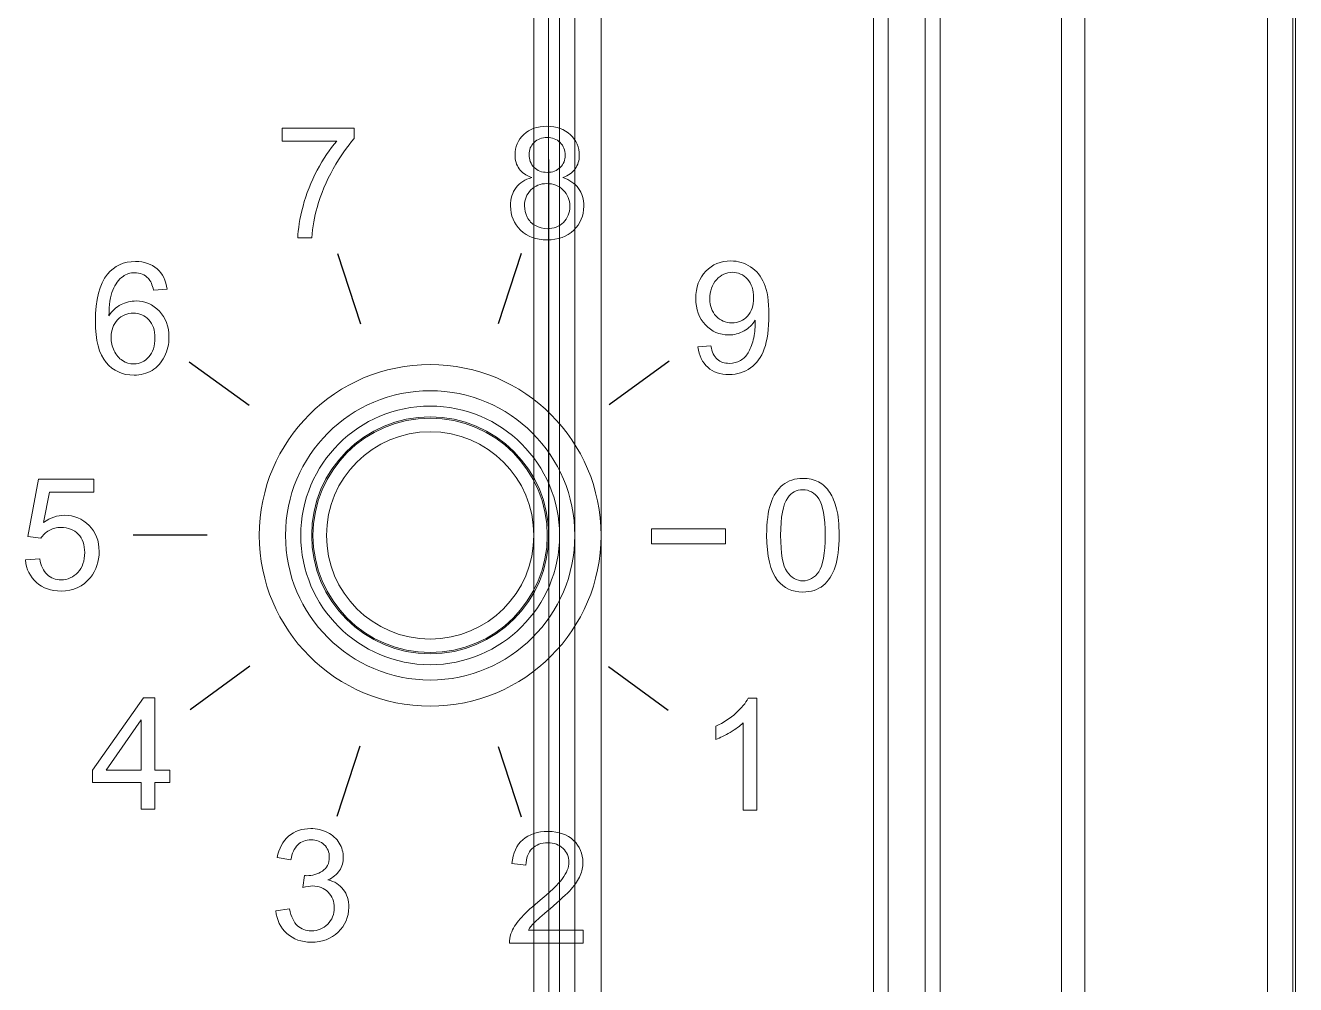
# Model space of a CAD drawing. Header units: millimetres. Extents: x 33157 to 59611, y -29750 to 1750.
# Drawn here: x 53816.86 to 53834.01, y 416.17 to 429.12 of the extents above; entities that cross this region are included whole.
import ezdxf

# ---------------------------------------------------------------- set-up
doc = ezdxf.new("R2010")
doc.units = ezdxf.units.MM
doc.layers.get('0').update_dxf_attribs({"lineweight": 18})

msp = doc.modelspace()

# ---------------------------------------------------------------- linework, layer by layer
at = {"lineweight": 9}
for p, q in [((53834.01300567926, 478.4824135606532), (53834.01300567926, 379.9826135606527)), ((53833.63340567927, 477.8183135606528), (53833.63340567927, 380.6467135606531)), ((53833.97520567926, 477.8183135606528), (53833.97520567926, 380.6467135606531)), ((53830.85070567929, 473.5019135606526), (53830.85070567929, 384.9631135606528)), ((53831.16690567923, 473.5019135606526), (53831.16690567923, 384.9631135606528)), ((53828.31290567924, 473.2324135606532), (53828.31290567924, 385.2326135606527)), ((53828.51300567926, 473.2324135606532), (53828.51300567926, 385.2326135606527)), ((53829.01300567926, 473.2324135606532), (53829.01300567926, 385.2326135606527)), ((53829.21300567927, 473.2324135606532), (53829.21300567927, 385.2326135606527))]:
    msp.add_line(p, q, dxfattribs=at)
msp.add_ellipse((53822.32790567925, 422.2325135606529), major_axis=(9.686956181255565e-17, 1.582), ratio=1, dxfattribs=at)
for points, knots in [([(53820.33150567925, 427.5565135606525), (53820.33150567925, 427.5565135606525), (53820.33150567925, 427.7328135606526), (53820.33150567925, 427.7328135606526), (53820.33150567925, 427.7328135606526), (53821.30370567927, 427.7328135606526), (53821.30370567927, 427.7328135606526), (53821.30370567927, 427.7328135606526), (53821.30370567927, 427.5901135606532), (53821.30370567927, 427.5901135606532), (53821.20820567927, 427.4883135606524), (53821.11290567929, 427.3529135606527), (53821.01920567932, 427.1839135606524), (53820.92510567927, 427.014913560653), (53820.85260567926, 426.841113560653), (53820.80110567926, 426.6623135606533), (53820.76440567926, 426.536713560653), (53820.7406056793, 426.3985135606526), (53820.73050567928, 426.2488135606527), (53820.73050567928, 426.2488135606527), (53820.54150567927, 426.2488135606527), (53820.54150567927, 426.2488135606527), (53820.54360567925, 426.3670135606526), (53820.56660567924, 426.5101135606528), (53820.61110567926, 426.6777135606526), (53820.65560567922, 426.845613560653), (53820.71890567926, 427.0072135606533), (53820.80180567929, 427.1629135606527), (53820.88480567928, 427.3186135606529), (53820.97300567928, 427.4498135606532), (53821.06640567929, 427.5565135606525), (53821.06640567929, 427.5565135606525), (53820.33150567925, 427.5565135606525), (53820.33150567925, 427.5565135606525)], [0, 0, 0, 0, 136331.3224645269, 136331.3224645269, 136331.3224645269, 272662.6449290538, 272662.6449290538, 272662.6449290538, 408993.9673935808, 408993.9673935808, 408993.9673935808, 545325.2898581077, 545325.2898581077, 545325.2898581077, 681656.6123226347, 681656.6123226347, 681656.6123226347, 817987.9347871615, 817987.9347871615, 817987.9347871615, 954319.2572516885, 954319.2572516885, 954319.2572516885, 1090650.579716215, 1090650.579716215, 1090650.579716215, 1226981.902180742, 1226981.902180742, 1226981.902180742, 1363313.224645269, 1363313.224645269, 1363313.224645269, 1499644.547109796, 1499644.547109796, 1499644.547109796, 1499644.547109796]), ([(53823.69960567927, 427.0634135606529), (53823.6230056793, 427.0913135606529), (53823.56630567923, 427.131613560653), (53823.52920567927, 427.1834135606528), (53823.49250567927, 427.2355135606531), (53823.47390567926, 427.2978135606527), (53823.47390567926, 427.3702135606527), (53823.47390567926, 427.4797135606527), (53823.51310567926, 427.5713135606529), (53823.59150567926, 427.6458135606526), (53823.67020567927, 427.7203135606528), (53823.77450567928, 427.7578135606532), (53823.90500567931, 427.7578135606532), (53824.03600567924, 427.7578135606532), (53824.14160567931, 427.7196135606528), (53824.22150567926, 427.6434135606528), (53824.30120567926, 427.5671135606526), (53824.34110567924, 427.4744135606529), (53824.34110567924, 427.3649135606529), (53824.34110567924, 427.2953135606526), (53824.32290567925, 427.2344135606531), (53824.28650567921, 427.1830135606524), (53824.25020567923, 427.1312135606527), (53824.19480567928, 427.0913135606529), (53824.12030567929, 427.0634135606529), (53824.21240567924, 427.0333135606534), (53824.28200567923, 426.985013560653), (53824.32990567929, 426.917813560653), (53824.37780567929, 426.851013560653), (53824.40200567928, 426.7713135606527), (53824.40200567928, 426.6782135606527), (53824.40200567928, 426.5498135606531), (53824.35650567927, 426.4421135606531), (53824.26590567928, 426.354613560653), (53824.17480567926, 426.2671135606524), (53824.0556056793, 426.2234135606527), (53823.90750567925, 426.2234135606527), (53823.75950567932, 426.2234135606527), (53823.64010567924, 426.2671135606524), (53823.54910567922, 426.3549135606527), (53823.45850567929, 426.4428135606531), (53823.41300567928, 426.5523135606527), (53823.41300567928, 426.6834135606528), (53823.41300567928, 426.7810135606528), (53823.43780567923, 426.8629135606529), (53823.48760567927, 426.9287135606528), (53823.5372056793, 426.9948135606533), (53823.60790567928, 427.0396135606534), (53823.69960567927, 427.0634135606529)], [0, 0, 0, 0, 134166.6276350473, 134166.6276350473, 134166.6276350473, 268333.2552700947, 268333.2552700947, 268333.2552700947, 402499.882905142, 402499.882905142, 402499.882905142, 536666.5105401893, 536666.5105401893, 536666.5105401893, 670833.1381752366, 670833.1381752366, 670833.1381752366, 804999.7658102841, 804999.7658102841, 804999.7658102841, 939166.3934453314, 939166.3934453314, 939166.3934453314, 1073333.021080379, 1073333.021080379, 1073333.021080379, 1207499.648715426, 1207499.648715426, 1207499.648715426, 1341666.276350473, 1341666.276350473, 1341666.276350473, 1475832.903985521, 1475832.903985521, 1475832.903985521, 1609999.531620568, 1609999.531620568, 1609999.531620568, 1744166.159255615, 1744166.159255615, 1744166.159255615, 1878332.786890663, 1878332.786890663, 1878332.786890663, 2012499.41452571, 2012499.41452571, 2012499.41452571, 2146666.042160757, 2146666.042160757, 2146666.042160757, 2146666.042160757]), ([(53823.66280567921, 427.3768135606529), (53823.66280567921, 427.3054135606526), (53823.68560567925, 427.2474135606531), (53823.7308056793, 427.202213560653), (53823.77630567925, 427.1571135606528), (53823.83580567928, 427.1344135606532), (53823.90960567929, 427.1344135606532), (53823.98140567927, 427.1344135606532), (53824.03950567929, 427.1568135606531), (53824.08460567928, 427.201513560653), (53824.12970567927, 427.2463135606531), (53824.15210567928, 427.3012135606527), (53824.15210567928, 427.366313560653), (53824.15210567928, 427.434213560653), (53824.12900567923, 427.4912135606528), (53824.0825056793, 427.537413560653), (53824.03630567931, 427.5836135606532), (53823.97790567922, 427.6067135606527), (53823.90750567925, 427.6067135606527), (53823.83650567925, 427.6067135606527), (53823.77800567921, 427.5839135606529), (53823.73190567929, 427.5388135606531), (53823.68590567926, 427.4937135606524), (53823.66280567921, 427.439813560653), (53823.66280567921, 427.3768135606529)], [0, 0, 0, 0, 138906.1188113481, 138906.1188113481, 138906.1188113481, 277812.2376226962, 277812.2376226962, 277812.2376226962, 416718.3564340443, 416718.3564340443, 416718.3564340443, 555624.4752453924, 555624.4752453924, 555624.4752453924, 694530.5940567405, 694530.5940567405, 694530.5940567405, 833436.7128680886, 833436.7128680886, 833436.7128680886, 972342.8316794367, 972342.8316794367, 972342.8316794367, 1111248.950490785, 1111248.950490785, 1111248.950490785, 1111248.950490785]), ([(53823.60200567923, 426.6820135606526), (53823.60200567923, 426.6292135606532), (53823.61420567929, 426.5785135606529), (53823.63870567929, 426.5292135606533), (53823.66320567929, 426.4802135606528), (53823.7003056793, 426.4421135606531), (53823.75000567928, 426.415113560653), (53823.7994056793, 426.3882135606527), (53823.85250567932, 426.3745135606528), (53823.90890567926, 426.3745135606528), (53823.99780567929, 426.3745135606528), (53824.07060567926, 426.4029135606534), (53824.12760567928, 426.4595135606528), (53824.18460567931, 426.5162135606529), (53824.21310567927, 426.5883135606528), (53824.21310567927, 426.6757135606526), (53824.21310567927, 426.7646135606528), (53824.18360567927, 426.8381135606533), (53824.12520567929, 426.8961135606528), (53824.06640567929, 426.9542135606525), (53823.99220567926, 426.983213560653), (53823.90290567926, 426.983213560653), (53823.8155056793, 426.983213560653), (53823.74380567933, 426.9546135606529), (53823.68700567931, 426.8972135606527), (53823.6303056793, 426.8398135606531), (53823.60200567923, 426.7681135606531), (53823.60200567923, 426.6820135606526)], [0, 0, 0, 0, 137877.4735221002, 137877.4735221002, 137877.4735221002, 275754.9470442004, 275754.9470442004, 275754.9470442004, 413632.4205663005, 413632.4205663005, 413632.4205663005, 551509.8940884008, 551509.8940884008, 551509.8940884008, 689387.3676105009, 689387.3676105009, 689387.3676105009, 827264.841132601, 827264.841132601, 827264.841132601, 965142.3146547012, 965142.3146547012, 965142.3146547012, 1103019.788176802, 1103019.788176802, 1103019.788176802, 1240897.261698902, 1240897.261698902, 1240897.261698902, 1240897.261698902]), ([(53818.77610567924, 425.5573135606528), (53818.77610567924, 425.5573135606528), (53818.59340567923, 425.5426135606526), (53818.59340567923, 425.5426135606526), (53818.57690567926, 425.6150135606531), (53818.55350567926, 425.667813560653), (53818.52310567927, 425.7007135606532), (53818.47300567928, 425.7535135606527), (53818.4111056793, 425.7798135606527), (53818.33760567931, 425.7798135606527), (53818.27840567929, 425.7798135606527), (53818.2260056793, 425.7633135606529), (53818.18080567925, 425.7304135606532), (53818.12280567929, 425.6881135606532), (53818.07720567928, 425.6265135606527), (53818.04320567923, 425.5454135606528), (53818.00970567927, 425.4639135606531), (53817.99220567931, 425.348113560653), (53817.99080567925, 425.1980135606527), (53818.03520567932, 425.2655135606528), (53818.08980567929, 425.3159135606529), (53818.15420567927, 425.3484135606532), (53818.21860567924, 425.3813135606529), (53818.28580567929, 425.3977135606528), (53818.35650567927, 425.3977135606528), (53818.47970567924, 425.3977135606528), (53818.58460567922, 425.3523135606529), (53818.67150567927, 425.2616135606527), (53818.75790567925, 425.1710135606527), (53818.80130567927, 425.0542135606529), (53818.80130567927, 424.9104135606526), (53818.80130567927, 424.8160135606527), (53818.78100567924, 424.728513560653), (53818.74040567923, 424.6473135606529), (53818.69950567927, 424.5662135606531), (53818.64390567924, 424.5043135606529), (53818.57240567928, 424.4612135606531), (53818.50140567923, 424.4182135606529), (53818.42060567923, 424.3965135606531), (53818.33020567925, 424.3965135606531), (53818.17660567928, 424.3965135606531), (53818.05090567925, 424.4532135606532), (53817.95370567929, 424.5662135606531), (53817.85680567929, 424.6792135606529), (53817.80810567924, 424.8656135606534), (53817.80810567924, 425.1252135606533), (53817.80810567924, 425.4156135606527), (53817.86200567924, 425.6269135606531), (53817.96940567928, 425.7588135606529), (53818.06320567925, 425.873513560653), (53818.18960567926, 425.9309135606527), (53818.34880567926, 425.9309135606527), (53818.46710567929, 425.9309135606527), (53818.56440567925, 425.8976135606526), (53818.64000567929, 425.8315135606531), (53818.71560567927, 425.7654135606526), (53818.76110567928, 425.674113560653), (53818.77610567924, 425.5573135606528)], [0, 0, 0, 0, 133417.7061238642, 133417.7061238642, 133417.7061238642, 266835.4122477283, 266835.4122477283, 266835.4122477283, 400253.1183715928, 400253.1183715928, 400253.1183715928, 533670.824495457, 533670.824495457, 533670.824495457, 667088.5306193212, 667088.5306193212, 667088.5306193212, 800506.2367431853, 800506.2367431853, 800506.2367431853, 933923.9428670496, 933923.9428670496, 933923.9428670496, 1067341.648990914, 1067341.648990914, 1067341.648990914, 1200759.355114778, 1200759.355114778, 1200759.355114778, 1334177.061238642, 1334177.061238642, 1334177.061238642, 1467594.767362507, 1467594.767362507, 1467594.767362507, 1601012.473486371, 1601012.473486371, 1601012.473486371, 1734430.179610235, 1734430.179610235, 1734430.179610235, 1867847.885734099, 1867847.885734099, 1867847.885734099, 2001265.591857963, 2001265.591857963, 2001265.591857963, 2134683.297981828, 2134683.297981828, 2134683.297981828, 2268101.004105691, 2268101.004105691, 2268101.004105691, 2401518.710229556, 2401518.710229556, 2401518.710229556, 2534936.41635342, 2534936.41635342, 2534936.41635342, 2534936.41635342]), ([(53825.94170567924, 424.777713560653), (53825.94170567924, 424.777713560653), (53826.1182056793, 424.7924135606527), (53826.1182056793, 424.7924135606527), (53826.13320567926, 424.7092135606531), (53826.16190567928, 424.6490135606527), (53826.20420567931, 424.6116135606526), (53826.24660567929, 424.5741135606531), (53826.30090567931, 424.5552135606531), (53826.36730567926, 424.5552135606531), (53826.42400567928, 424.5552135606531), (53826.47380567926, 424.568213560653), (53826.51680567926, 424.5944135606528), (53826.55990567927, 424.6203135606529), (53826.59480567924, 424.6549135606529), (53826.6218056793, 424.6987135606528), (53826.6487056793, 424.7421135606528), (53826.67140567927, 424.8008135606533), (53826.69000567922, 424.8746135606534), (53826.70850567923, 424.9485135606528), (53826.71770567932, 425.0237135606531), (53826.71770567932, 425.1003135606529), (53826.71770567932, 425.1083135606532), (53826.71740567924, 425.1209135606528), (53826.71670567927, 425.1374135606529), (53826.67980567926, 425.0786135606531), (53826.62950567926, 425.0307135606531), (53826.56580567926, 424.9943135606527), (53826.50210567932, 424.9575135606528), (53826.43280567923, 424.9394135606526), (53826.35860567926, 424.9394135606526), (53826.23440567924, 424.9394135606526), (53826.12940567925, 424.9845135606529), (53826.04330567924, 425.0747135606525), (53825.95760567924, 425.1646135606534), (53825.91450567929, 425.2836135606531), (53825.91450567929, 425.4312135606533), (53825.91450567929, 425.583713560653), (53825.95930567927, 425.7062135606529), (53826.04920567929, 425.7992135606528), (53826.13880567923, 425.8920135606527), (53826.25120567928, 425.9385135606531), (53826.38660567925, 425.9385135606531), (53826.48390567927, 425.9385135606531), (53826.57310567926, 425.9122135606531), (53826.65430567933, 425.8594135606531), (53826.73520567927, 425.8069135606529), (53826.79640567927, 425.7321135606526), (53826.83840567929, 425.634513560653), (53826.8804056793, 425.5372135606526), (53826.90140567925, 425.3962135606525), (53826.90140567925, 425.2119135606531), (53826.90140567925, 425.0198135606524), (53826.88070567926, 424.8669135606528), (53826.83910567926, 424.7532135606525), (53826.79750567926, 424.6392135606529), (53826.73520567927, 424.5528135606528), (53826.65290567926, 424.493313560653), (53826.57070567932, 424.4338135606527), (53826.47450567929, 424.4041135606526), (53826.36380567927, 424.4041135606526), (53826.24630567928, 424.4041135606526), (53826.15030567932, 424.4366135606529), (53826.07580567927, 424.502113560653), (53826.0017056793, 424.5675135606525), (53825.95690567927, 424.6595135606531), (53825.94170567924, 424.777713560653)], [0, 0, 0, 0, 132882.6060838938, 132882.6060838938, 132882.6060838938, 265765.2121677872, 265765.2121677872, 265765.2121677872, 398647.818251681, 398647.818251681, 398647.818251681, 531530.4243355745, 531530.4243355745, 531530.4243355745, 664413.0304194683, 664413.0304194683, 664413.0304194683, 797295.6365033617, 797295.6365033617, 797295.6365033617, 930178.2425872554, 930178.2425872554, 930178.2425872554, 1063060.848671149, 1063060.848671149, 1063060.848671149, 1195943.454755043, 1195943.454755043, 1195943.454755043, 1328826.060838937, 1328826.060838937, 1328826.060838937, 1461708.66692283, 1461708.66692283, 1461708.66692283, 1594591.273006723, 1594591.273006723, 1594591.273006723, 1727473.879090617, 1727473.879090617, 1727473.879090617, 1860356.485174511, 1860356.485174511, 1860356.485174511, 1993239.091258405, 1993239.091258405, 1993239.091258405, 2126121.697342298, 2126121.697342298, 2126121.697342298, 2259004.303426192, 2259004.303426192, 2259004.303426192, 2391886.909510086, 2391886.909510086, 2391886.909510086, 2524769.515593979, 2524769.515593979, 2524769.515593979, 2657652.121677873, 2657652.121677873, 2657652.121677873, 2790534.727761766, 2790534.727761766, 2790534.727761766, 2923417.33384566, 2923417.33384566, 2923417.33384566, 2923417.33384566]), ([(53826.69560567926, 425.440713560653), (53826.69560567926, 425.5463135606528), (53826.66760567932, 425.6303135606531), (53826.61160567922, 425.6922135606528), (53826.55600567926, 425.754113560653), (53826.48810567929, 425.7853135606529), (53826.40830567929, 425.7853135606529), (53826.32570567932, 425.7853135606529), (53826.25430567931, 425.7520135606533), (53826.1941056793, 425.6852135606532), (53826.13360567922, 425.6184135606527), (53826.10350567925, 425.5316135606531), (53826.10350567925, 425.4253135606527), (53826.10350567925, 425.3298135606528), (53826.13220567927, 425.252113560653), (53826.1892056793, 425.1926135606527), (53826.24660567929, 425.1328135606527), (53826.31800567925, 425.1031135606527), (53826.40300567927, 425.1031135606527), (53826.48850567926, 425.1031135606527), (53826.55850567926, 425.1328135606527), (53826.61340567931, 425.1926135606527), (53826.66830567924, 425.252113560653), (53826.69560567926, 425.3350135606524), (53826.69560567926, 425.440713560653)], [0, 0, 0, 0, 138914.4200891068, 138914.4200891068, 138914.4200891068, 277828.8401782136, 277828.8401782136, 277828.8401782136, 416743.2602673204, 416743.2602673204, 416743.2602673204, 555657.6803564272, 555657.6803564272, 555657.6803564272, 694572.100445534, 694572.100445534, 694572.100445534, 833486.5205346409, 833486.5205346409, 833486.5205346409, 972400.9406237477, 972400.9406237477, 972400.9406237477, 1111315.360712854, 1111315.360712854, 1111315.360712854, 1111315.360712854]), ([(53818.02020567925, 424.9087135606528), (53818.02020567925, 424.8450135606527), (53818.03380567925, 424.7841135606532), (53818.06070567931, 424.7261135606532), (53818.08770567925, 424.668013560653), (53818.12560567931, 424.6239135606529), (53818.17350567925, 424.5935135606528), (53818.22180567922, 424.5630135606534), (53818.27280567925, 424.5476135606527), (53818.32710567927, 424.5476135606527), (53818.40590567929, 424.5476135606527), (53818.47300567928, 424.5791135606528), (53818.52870567924, 424.6421135606529), (53818.58430567927, 424.705113560653), (53818.61240567926, 424.7904135606532), (53818.61240567926, 424.8985135606531), (53818.61240567926, 425.0024135606527), (53818.58460567922, 425.0843135606528), (53818.52970567929, 425.1441135606528), (53818.47480567925, 425.2039135606528), (53818.4048056793, 425.2340135606528), (53818.31970567927, 425.2340135606528), (53818.23650567928, 425.2340135606528), (53818.16540567928, 425.2039135606528), (53818.10740567931, 425.1441135606528), (53818.04920567923, 425.0843135606528), (53818.02020567925, 425.005913560653), (53818.02020567925, 424.9087135606528)], [0, 0, 0, 0, 137865.2242259791, 137865.2242259791, 137865.2242259791, 275730.4484519582, 275730.4484519582, 275730.4484519582, 413595.6726779373, 413595.6726779373, 413595.6726779373, 551460.8969039164, 551460.8969039164, 551460.8969039164, 689326.1211298954, 689326.1211298954, 689326.1211298954, 827191.3453558745, 827191.3453558745, 827191.3453558745, 965056.5695818536, 965056.5695818536, 965056.5695818536, 1102921.793807833, 1102921.793807833, 1102921.793807833, 1240787.018033812, 1240787.018033812, 1240787.018033812, 1240787.018033812]), ([(53816.86310567924, 421.900913560653), (53816.86310567924, 421.900913560653), (53817.05630567927, 421.9156135606531), (53817.05630567927, 421.9156135606531), (53817.07060567931, 421.8215135606529), (53817.10380567926, 421.7508135606531), (53817.15570567928, 421.703313560653), (53817.2075056793, 421.6560135606533), (53817.27080567928, 421.6322135606529), (53817.34530567932, 421.6322135606529), (53817.43530567929, 421.6322135606529), (53817.51050567925, 421.6658135606531), (53817.57180567931, 421.7326135606527), (53817.63260567929, 421.7998135606531), (53817.66320567923, 421.8887135606528), (53817.66320567923, 421.9992135606526), (53817.66320567923, 422.1045135606528), (53817.63400567924, 422.1874135606531), (53817.57560567926, 422.2483135606531), (53817.51720567928, 422.309213560653), (53817.43990567928, 422.3396135606527), (53817.34360567924, 422.3396135606527), (53817.28380567931, 422.3396135606527), (53817.23020567927, 422.3260135606529), (53817.18270567928, 422.2987135606531), (53817.1353056793, 422.2714135606529), (53817.09820567929, 422.2361135606529), (53817.07100567927, 422.1927135606529), (53817.07100567927, 422.1927135606529), (53816.89660567926, 422.217913560653), (53816.89660567926, 422.217913560653), (53816.89660567926, 422.217913560653), (53817.04160567927, 422.9903135606528), (53817.04160567927, 422.9903135606528), (53817.04160567927, 422.9903135606528), (53817.78700567923, 422.9903135606528), (53817.78700567923, 422.9903135606528), (53817.78700567923, 422.9903135606528), (53817.78700567923, 422.8140135606527), (53817.78700567923, 422.8140135606527), (53817.78700567923, 422.8140135606527), (53817.18900567929, 422.8140135606527), (53817.18900567929, 422.8140135606527), (53817.18900567929, 422.8140135606527), (53817.10870567926, 422.4085135606529), (53817.10870567926, 422.4085135606529), (53817.19870567929, 422.4718135606527), (53817.29320567929, 422.5033135606527), (53817.39190567932, 422.5033135606527), (53817.52280567931, 422.5033135606527), (53817.63330567932, 422.457813560653), (53817.72330567929, 422.3669135606528), (53817.81330567926, 422.275913560653), (53817.85840567925, 422.1591135606532), (53817.85840567925, 422.0164135606528), (53817.85840567925, 421.8803135606531), (53817.81890567929, 421.7627135606526), (53817.73980567926, 421.6637135606529), (53817.64350567928, 421.5420135606528), (53817.51190567926, 421.4811135606528), (53817.34530567932, 421.4811135606528), (53817.20890567925, 421.4811135606528), (53817.09750567925, 421.5196135606529), (53817.01110567922, 421.5962135606528), (53816.92470567925, 421.6728135606531), (53816.87530567923, 421.7743135606529), (53816.86310567924, 421.900913560653)], [0, 0, 0, 0, 132862.7516088214, 132862.7516088214, 132862.7516088214, 265725.5032176425, 265725.5032176425, 265725.5032176425, 398588.2548264639, 398588.2548264639, 398588.2548264639, 531451.006435285, 531451.006435285, 531451.006435285, 664313.7580441063, 664313.7580441063, 664313.7580441063, 797176.5096529274, 797176.5096529274, 797176.5096529274, 930039.2612617487, 930039.2612617487, 930039.2612617487, 1062902.01287057, 1062902.01287057, 1062902.01287057, 1195764.764479391, 1195764.764479391, 1195764.764479391, 1328627.516088213, 1328627.516088213, 1328627.516088213, 1461490.267697034, 1461490.267697034, 1461490.267697034, 1594353.019305855, 1594353.019305855, 1594353.019305855, 1727215.770914676, 1727215.770914676, 1727215.770914676, 1860078.522523497, 1860078.522523497, 1860078.522523497, 1992941.274132319, 1992941.274132319, 1992941.274132319, 2125804.02574114, 2125804.02574114, 2125804.02574114, 2258666.777349961, 2258666.777349961, 2258666.777349961, 2391529.528958783, 2391529.528958783, 2391529.528958783, 2524392.280567604, 2524392.280567604, 2524392.280567604, 2657255.032176425, 2657255.032176425, 2657255.032176425, 2790117.783785246, 2790117.783785246, 2790117.783785246, 2922980.535394067, 2922980.535394067, 2922980.535394067, 2922980.535394067]), ([(53826.87130567928, 422.2345135606529), (53826.87130567928, 422.4119135606529), (53826.88940567926, 422.5553135606528), (53826.92590567931, 422.6638135606527), (53826.96270567931, 422.7726135606526), (53827.01690567921, 422.856213560653), (53827.08900567926, 422.9146135606529), (53827.16070567923, 422.9730135606528), (53827.25140567923, 423.002113560653), (53827.36050567929, 423.002113560653), (53827.44110567927, 423.002113560653), (53827.51180567926, 422.9860135606527), (53827.57300567925, 422.9535135606529), (53827.63380567923, 422.9209135606529), (53827.68430567924, 422.8740135606527), (53827.7235056793, 422.812813560653), (53827.76270567924, 422.7520135606528), (53827.79350567925, 422.6774135606529), (53827.81590567926, 422.5896135606531), (53827.83860567924, 422.5018135606529), (53827.84980567925, 422.3832135606526), (53827.84980567925, 422.2345135606529), (53827.84980567925, 422.0582135606528), (53827.83160567931, 421.9155135606529), (53827.79560567923, 421.8071135606529), (53827.75950567926, 421.6983135606529), (53827.70530567931, 421.6146135606532), (53827.63310567926, 421.5559135606527), (53827.56140567928, 421.4971135606529), (53827.47050567927, 421.467713560653), (53827.36050567929, 421.467713560653), (53827.21600567929, 421.467713560653), (53827.1022056793, 421.5191135606528), (53827.01970567922, 421.6223135606529), (53826.92070567929, 421.7483135606526), (53826.87130567928, 421.952213560653), (53826.87130567928, 422.2345135606529)], [0, 0, 0, 0, 135760.9971796175, 135760.9971796175, 135760.9971796175, 271521.9943592351, 271521.9943592351, 271521.9943592351, 407282.9915388526, 407282.9915388526, 407282.9915388526, 543043.9887184701, 543043.9887184701, 543043.9887184701, 678804.9858980875, 678804.9858980875, 678804.9858980875, 814565.9830777051, 814565.9830777051, 814565.9830777051, 950326.9802573225, 950326.9802573225, 950326.9802573225, 1086087.97743694, 1086087.97743694, 1086087.97743694, 1221848.974616558, 1221848.974616558, 1221848.974616558, 1357609.971796175, 1357609.971796175, 1357609.971796175, 1493370.968975793, 1493370.968975793, 1493370.968975793, 1629131.96615541, 1629131.96615541, 1629131.96615541, 1629131.96615541]), ([(53827.06030567929, 422.2338135606528), (53827.06030567929, 421.9865135606528), (53827.08900567926, 421.8221135606527), (53827.14670567932, 421.7409135606531), (53827.20450567927, 421.6594135606529), (53827.27590567923, 421.6188135606531), (53827.36050567929, 421.6188135606531), (53827.44530567924, 421.6188135606531), (53827.51670567926, 421.6598135606528), (53827.57440567932, 421.741313560653), (53827.63210567927, 421.8231135606529), (53827.66080567929, 421.9872135606529), (53827.66080567929, 422.2338135606528), (53827.66080567929, 422.481213560653), (53827.63210567927, 422.6456135606527), (53827.57440567932, 422.7268135606528), (53827.51700567927, 422.808313560653), (53827.44490567928, 422.8489135606528), (53827.3584056793, 422.8489135606528), (53827.27380567924, 422.8489135606528), (53827.20590567928, 422.812813560653), (53827.15510567925, 422.741113560653), (53827.09180567927, 422.649813560653), (53827.06030567929, 422.480513560653), (53827.06030567929, 422.2338135606528)], [0, 0, 0, 0, 138920.9871340521, 138920.9871340521, 138920.9871340521, 277841.9742681043, 277841.9742681043, 277841.9742681043, 416762.9614021564, 416762.9614021564, 416762.9614021564, 555683.9485362086, 555683.9485362086, 555683.9485362086, 694604.9356702608, 694604.9356702608, 694604.9356702608, 833525.9228043129, 833525.9228043129, 833525.9228043129, 972446.909938365, 972446.909938365, 972446.909938365, 1111367.897072417, 1111367.897072417, 1111367.897072417, 1111367.897072417]), ([(53818.42390567927, 418.5344135606529), (53818.42390567927, 418.5344135606529), (53818.42390567927, 418.893313560653), (53818.42390567927, 418.893313560653), (53818.42390567927, 418.893313560653), (53817.77080567928, 418.893313560653), (53817.77080567928, 418.893313560653), (53817.77080567928, 418.893313560653), (53817.77080567928, 419.0633135606531), (53817.77080567928, 419.0633135606531), (53817.77080567928, 419.0633135606531), (53818.4575056793, 420.0373135606528), (53818.4575056793, 420.0373135606528), (53818.4575056793, 420.0373135606528), (53818.60860567931, 420.0373135606528), (53818.60860567931, 420.0373135606528), (53818.60860567931, 420.0373135606528), (53818.60860567931, 419.0633135606531), (53818.60860567931, 419.0633135606531), (53818.60860567931, 419.0633135606531), (53818.81230567927, 419.0633135606531), (53818.81230567927, 419.0633135606531), (53818.81230567927, 419.0633135606531), (53818.81230567927, 418.893313560653), (53818.81230567927, 418.893313560653), (53818.81230567927, 418.893313560653), (53818.60860567931, 418.893313560653), (53818.60860567931, 418.893313560653), (53818.60860567931, 418.893313560653), (53818.60860567931, 418.5344135606529), (53818.60860567931, 418.5344135606529), (53818.60860567931, 418.5344135606529), (53818.42390567927, 418.5344135606529), (53818.42390567927, 418.5344135606529)], [0, 0, 0, 0, 136334.3869147377, 136334.3869147377, 136334.3869147377, 272668.7738294753, 272668.7738294753, 272668.7738294753, 409003.160744213, 409003.160744213, 409003.160744213, 545337.5476589507, 545337.5476589507, 545337.5476589507, 681671.9345736885, 681671.9345736885, 681671.9345736885, 818006.3214884261, 818006.3214884261, 818006.3214884261, 954340.7084031638, 954340.7084031638, 954340.7084031638, 1090675.095317902, 1090675.095317902, 1090675.095317902, 1227009.482232639, 1227009.482232639, 1227009.482232639, 1363343.869147377, 1363343.869147377, 1363343.869147377, 1499678.256062115, 1499678.256062115, 1499678.256062115, 1499678.256062115]), ([(53826.73930567929, 418.5237135606531), (53826.73930567929, 418.5237135606531), (53826.55450567925, 418.5237135606531), (53826.55450567925, 418.5237135606531), (53826.55450567925, 418.5237135606531), (53826.55450567925, 419.6998135606527), (53826.55450567925, 419.6998135606527), (53826.51010567929, 419.657213560653), (53826.45170567925, 419.6148135606527), (53826.37960567926, 419.5725135606526), (53826.30740567933, 419.530213560653), (53826.24240567927, 419.4983135606526), (53826.18500567928, 419.4773135606529), (53826.18500567928, 419.4773135606529), (53826.18500567928, 419.6558135606529), (53826.18500567928, 419.6558135606529), (53826.28820567929, 419.704013560653), (53826.37850567927, 419.7628135606528), (53826.45590567928, 419.8321135606529), (53826.53320567928, 419.9010135606532), (53826.58810567933, 419.9678135606528), (53826.62040567923, 420.032913560653), (53826.62040567923, 420.032913560653), (53826.73930567929, 420.032913560653), (53826.73930567929, 420.032913560653), (53826.73930567929, 420.032913560653), (53826.73930567929, 418.5237135606531), (53826.73930567929, 418.5237135606531)], [0, 0, 0, 0, 137891.5479789498, 137891.5479789498, 137891.5479789498, 275783.0959578996, 275783.0959578996, 275783.0959578996, 413674.6439368493, 413674.6439368493, 413674.6439368493, 551566.1919157992, 551566.1919157992, 551566.1919157992, 689457.7398947489, 689457.7398947489, 689457.7398947489, 827349.2878736986, 827349.2878736986, 827349.2878736986, 965240.8358526484, 965240.8358526484, 965240.8358526484, 1103132.383831598, 1103132.383831598, 1103132.383831598, 1241023.931810548, 1241023.931810548, 1241023.931810548, 1241023.931810548]), ([(53818.42390567927, 419.0633135606531), (53818.42390567927, 419.0633135606531), (53818.42390567927, 419.7396135606532), (53818.42390567927, 419.7396135606532), (53818.42390567927, 419.7396135606532), (53817.95250567923, 419.0633135606531), (53817.95250567923, 419.0633135606531), (53817.95250567923, 419.0633135606531), (53818.42390567927, 419.0633135606531), (53818.42390567927, 419.0633135606531)], [0, 0, 0, 0, 154765.4445481569, 154765.4445481569, 154765.4445481569, 309530.8890963139, 309530.8890963139, 309530.8890963139, 464296.3336444708, 464296.3336444708, 464296.3336444708, 464296.3336444708]), ([(53820.24410567929, 417.1622135606531), (53820.24410567929, 417.1622135606531), (53820.42890567928, 417.1874135606531), (53820.42890567928, 417.1874135606531), (53820.45020567924, 417.0824135606526), (53820.48590567925, 417.0069135606532), (53820.53670567933, 416.9607135606529), (53820.5874056793, 416.9145135606532), (53820.64970567929, 416.8914135606528), (53820.72350567924, 416.8914135606528), (53820.81110567927, 416.8914135606528), (53820.88490567922, 416.9215135606528), (53820.94440567931, 416.9817135606531), (53821.00380567923, 417.041913560653), (53821.0336056793, 417.1164135606527), (53821.0336056793, 417.2052135606527), (53821.0336056793, 417.2899135606531), (53821.00590567927, 417.3599135606528), (53820.95030567925, 417.415113560653), (53820.89500567924, 417.4701135606529), (53820.82470567928, 417.4977135606528), (53820.73890567927, 417.4977135606528), (53820.7039056793, 417.4977135606528), (53820.66060567928, 417.4907135606527), (53820.6084056793, 417.4771135606529), (53820.6084056793, 417.4771135606529), (53820.6291056793, 417.6387135606528), (53820.6291056793, 417.6387135606528), (53820.6413056793, 417.6373135606532), (53820.65150567926, 417.6366135606527), (53820.65880567925, 417.6366135606527), (53820.73790567923, 417.6366135606527), (53820.80860567927, 417.657213560653), (53820.87200567925, 417.6982135606531), (53820.93490567927, 417.7391135606531), (53820.96640567925, 417.8021135606532), (53820.96640567925, 417.8871135606532), (53820.96640567925, 417.9546135606529), (53820.94330567932, 418.0106135606529), (53820.8975056793, 418.0550135606527), (53820.85170567928, 418.0994135606529), (53820.79250567926, 418.1215135606531), (53820.72000567931, 418.1215135606531), (53820.64800567932, 418.1215135606531), (53820.58810567921, 418.0987135606529), (53820.54020567927, 418.0532135606527), (53820.49220567931, 418.0078135606527), (53820.46140567931, 417.9395135606528), (53820.44780567924, 417.8486135606531), (53820.44780567924, 417.8486135606531), (53820.26290567931, 417.8822135606529), (53820.26290567931, 417.8822135606529), (53820.28580567929, 418.0060135606527), (53820.33690567927, 418.1022135606527), (53820.41700567929, 418.1704135606528), (53820.4967056793, 418.238613560653), (53820.59650567926, 418.2726135606526), (53820.71550567933, 418.2726135606526), (53820.79740567932, 418.2726135606526), (53820.8730056793, 418.2551135606532), (53820.94190567925, 418.2198135606527), (53821.01120567929, 418.1848135606529), (53821.0641056793, 418.1368135606531), (53821.10050567922, 418.076313560653), (53821.13720567928, 418.0155135606528), (53821.15540567927, 417.9511135606526), (53821.15540567927, 417.8829135606529), (53821.15540567927, 417.8181135606528), (53821.13790567925, 417.7594135606528), (53821.10330567924, 417.7062135606529), (53821.06830567926, 417.6530135606527), (53821.0164056793, 417.6107135606526), (53820.94820567926, 417.5792135606525), (53821.03710567924, 417.5589135606529), (53821.10610567925, 417.5162135606529), (53821.15540567927, 417.451513560653), (53821.20440567927, 417.387213560653), (53821.22890567927, 417.3060135606529), (53821.22890567927, 417.2091135606529), (53821.22890567927, 417.0779135606526), (53821.18100567926, 416.9663135606529), (53821.08550567926, 416.8750135606529), (53820.9895056793, 416.7837135606528), (53820.86850567926, 416.7382135606531), (53820.72210567929, 416.7382135606531), (53820.59020567931, 416.7382135606531), (53820.48060567929, 416.777713560653), (53820.39350567928, 416.8565135606532), (53820.30610567932, 416.9352135606532), (53820.25630567929, 417.0370135606527), (53820.24410567929, 417.1622135606531)], [0, 0, 0, 0, 131957.8482118925, 131957.8482118925, 131957.8482118925, 263915.6964237855, 263915.6964237855, 263915.6964237855, 395873.5446356781, 395873.5446356781, 395873.5446356781, 527831.3928475706, 527831.3928475706, 527831.3928475706, 659789.2410594636, 659789.2410594636, 659789.2410594636, 791747.0892713561, 791747.0892713561, 791747.0892713561, 923704.9374832487, 923704.9374832487, 923704.9374832487, 1055662.785695142, 1055662.785695142, 1055662.785695142, 1187620.633907034, 1187620.633907034, 1187620.633907034, 1319578.482118927, 1319578.482118927, 1319578.482118927, 1451536.330330819, 1451536.330330819, 1451536.330330819, 1583494.178542712, 1583494.178542712, 1583494.178542712, 1715452.026754605, 1715452.026754605, 1715452.026754605, 1847409.874966498, 1847409.874966498, 1847409.874966498, 1979367.72317839, 1979367.72317839, 1979367.72317839, 2111325.571390283, 2111325.571390283, 2111325.571390283, 2243283.419602176, 2243283.419602176, 2243283.419602176, 2375241.267814068, 2375241.267814068, 2375241.267814068, 2507199.116025961, 2507199.116025961, 2507199.116025961, 2639156.964237853, 2639156.964237853, 2639156.964237853, 2771114.812449746, 2771114.812449746, 2771114.812449746, 2903072.660661639, 2903072.660661639, 2903072.660661639, 3035030.508873532, 3035030.508873532, 3035030.508873532, 3166988.357085424, 3166988.357085424, 3166988.357085424, 3298946.205297317, 3298946.205297317, 3298946.205297317, 3430904.05350921, 3430904.05350921, 3430904.05350921, 3562861.901721102, 3562861.901721102, 3562861.901721102, 3694819.749932995, 3694819.749932995, 3694819.749932995, 3826777.598144888, 3826777.598144888, 3826777.598144888, 3958735.44635678, 3958735.44635678, 3958735.44635678, 3958735.44635678]), ([(53824.39240567929, 416.900713560653), (53824.39240567929, 416.900713560653), (53824.39240567929, 416.7244135606529), (53824.39240567929, 416.7244135606529), (53824.39240567929, 416.7244135606529), (53823.39710567928, 416.7244135606529), (53823.39710567928, 416.7244135606529), (53823.39570567927, 416.7688135606531), (53823.40300567927, 416.8115135606531), (53823.41880567926, 416.852813560653), (53823.44430567925, 416.9203135606526), (53823.48530567922, 416.9871135606531), (53823.54170567928, 417.0525135606531), (53823.59800567928, 417.1180135606528), (53823.67840567925, 417.1935135606527), (53823.78310567928, 417.2792135606533), (53823.94580567926, 417.4132135606528), (53824.05650567928, 417.519213560653), (53824.11420567923, 417.5976135606529), (53824.17230567925, 417.675913560653), (53824.20130567929, 417.7501135606531), (53824.20130567929, 417.8201135606528), (53824.20130567929, 417.8932135606528), (53824.17510567927, 417.9548135606528), (53824.12260567928, 418.0051135606527), (53824.07010567923, 418.0552135606531), (53824.00150567929, 418.0804135606531), (53823.91710567924, 418.0804135606531), (53823.82790567925, 418.0804135606531), (53823.75650567924, 418.053813560653), (53823.70290567931, 418.0006135606527), (53823.64940567927, 417.9478135606528), (53823.62250567928, 417.8743135606528), (53823.62180567924, 417.780213560653), (53823.62180567924, 417.780213560653), (53823.43280567929, 417.799113560653), (53823.43280567929, 417.799113560653), (53823.44570567932, 417.9404135606528), (53823.49480567926, 418.048213560653), (53823.57940567921, 418.1223135606529), (53823.66440567929, 418.1965135606529), (53823.77820567934, 418.2336135606529), (53823.92130567932, 418.2336135606529), (53824.06560567925, 418.2336135606529), (53824.17990567927, 418.1937135606527), (53824.26400567924, 418.113613560653), (53824.34830567929, 418.0335135606529), (53824.39030567931, 417.9341135606528), (53824.39030567931, 417.8159135606529), (53824.39030567931, 417.755713560653), (53824.37810567925, 417.6966135606526), (53824.35320567929, 417.6385135606529), (53824.32870567923, 417.5801135606525), (53824.28780567921, 417.5189135606529), (53824.2308056793, 417.4545135606531), (53824.17330567924, 417.3905135606528), (53824.07850567922, 417.302013560653), (53823.94620567928, 417.1900135606529), (53823.83530567931, 417.0970135606531), (53823.7639056793, 417.034013560653), (53823.73240567931, 417.0008135606527), (53823.70080567927, 416.9675135606531), (53823.67490567926, 416.9343135606532), (53823.65430567927, 416.900713560653), (53823.65430567927, 416.900713560653), (53824.39240567929, 416.900713560653), (53824.39240567929, 416.900713560653)], [0, 0, 0, 0, 132884.2226723504, 132884.2226723504, 132884.2226723504, 265768.4453447004, 265768.4453447004, 265768.4453447004, 398652.6680170508, 398652.6680170508, 398652.6680170508, 531536.8906894008, 531536.8906894008, 531536.8906894008, 664421.1133617513, 664421.1133617513, 664421.1133617513, 797305.3360341013, 797305.3360341013, 797305.3360341013, 930189.5587064517, 930189.5587064517, 930189.5587064517, 1063073.781378802, 1063073.781378802, 1063073.781378802, 1195958.004051152, 1195958.004051152, 1195958.004051152, 1328842.226723503, 1328842.226723503, 1328842.226723503, 1461726.449395853, 1461726.449395853, 1461726.449395853, 1594610.672068203, 1594610.672068203, 1594610.672068203, 1727494.894740553, 1727494.894740553, 1727494.894740553, 1860379.117412903, 1860379.117412903, 1860379.117412903, 1993263.340085254, 1993263.340085254, 1993263.340085254, 2126147.562757604, 2126147.562757604, 2126147.562757604, 2259031.785429954, 2259031.785429954, 2259031.785429954, 2391916.008102304, 2391916.008102304, 2391916.008102304, 2524800.230774655, 2524800.230774655, 2524800.230774655, 2657684.453447005, 2657684.453447005, 2657684.453447005, 2790568.676119355, 2790568.676119355, 2790568.676119355, 2923452.898791705, 2923452.898791705, 2923452.898791705, 2923452.898791705])]:
    msp.add_open_spline(points, degree=3, knots=knots)
at = {"lineweight": 25}
for points in [[(53821.07830567933, 426.0391135606533), (53821.07830567933, 426.0391135606533), (53821.38790567925, 425.0879135606529), (53821.38790567925, 425.0879135606529)], [(53823.55520567928, 426.0391135606533), (53823.55520567928, 426.0391135606533), (53823.2456056793, 425.0879135606529), (53823.2456056793, 425.0879135606529)], [(53819.0741056793, 424.5769135606529), (53819.0741056793, 424.5769135606529), (53819.88480567928, 423.991313560653), (53819.88480567928, 423.991313560653)], [(53825.55500567921, 424.5829135606527), (53825.55500567921, 424.5829135606527), (53824.74540567923, 423.995813560653), (53824.74540567923, 423.995813560653)], [(53819.31680567931, 422.2345135606529), (53819.31680567931, 422.2345135606529), (53818.31680567925, 422.2345135606529), (53818.31680567925, 422.2345135606529)], [(53819.89360567929, 420.4657135606531), (53819.89360567929, 420.4657135606531), (53819.08590567928, 419.8761135606528), (53819.08590567928, 419.8761135606528)], [(53824.73660567922, 420.4612135606531), (53824.73660567922, 420.4612135606531), (53825.54320567923, 419.870113560653), (53825.54320567923, 419.870113560653)], [(53821.37940567931, 419.3840135606529), (53821.37940567931, 419.3840135606529), (53821.06690567931, 418.4338135606531), (53821.06690567931, 418.4338135606531)], [(53823.24570567925, 419.3812135606531), (53823.24570567925, 419.3812135606531), (53823.55530567929, 418.4301135606529), (53823.55530567929, 418.4301135606529)]]:
    msp.add_open_spline(points, degree=3, dxfattribs=at)
at = {"lineweight": 9}
for points, knots in [([(53824.63510567929, 422.2326135606531), (53824.63510567929, 423.5067135606532), (53823.6021056793, 424.5397135606527), (53822.32800567926, 424.5397135606527), (53821.05380567927, 424.5397135606527), (53820.02080567928, 423.5067135606532), (53820.02080567928, 422.2326135606531), (53820.02080567928, 420.9584135606528), (53821.05380567927, 419.9254135606529), (53822.32790567925, 419.9254135606529), (53823.6021056793, 419.9254135606529), (53824.63510567929, 420.9584135606528), (53824.63510567929, 422.2325135606529), (53824.63510567929, 483.3893135606527), (53824.63510567929, 361.0758135606529), (53824.63510567929, 422.2326135606531)], [0, 0, 0, 0, 148376.3870313115, 148376.3870313115, 148376.3870313115, 296752.774062623, 296752.774062623, 296752.774062623, 445129.1610939346, 445129.1610939346, 445129.1610939346, 593505.5481252461, 593505.5481252461, 593505.5481252461, 593511.4831807273, 593511.4831807273, 593511.4831807273, 593511.4831807273]), ([(53824.63510567929, 422.2326135606531), (53824.63510567929, 423.5067135606532), (53823.6021056793, 424.5397135606527), (53822.32800567926, 424.5397135606527), (53821.05380567927, 424.5397135606527), (53820.02080567928, 423.5067135606532), (53820.02080567928, 422.2326135606531), (53820.02080567928, 420.9584135606528), (53821.05380567927, 419.9254135606529), (53822.32790567925, 419.9254135606529), (53823.6021056793, 419.9254135606529), (53824.63510567929, 420.9584135606528), (53824.63510567929, 422.2325135606529), (53824.63510567929, 483.3893135606527), (53824.63510567929, 361.0758135606529), (53824.63510567929, 422.2326135606531)], [0, 0, 0, 0, 148376.3870313115, 148376.3870313115, 148376.3870313115, 296752.774062623, 296752.774062623, 296752.774062623, 445129.1610939346, 445129.1610939346, 445129.1610939346, 593505.5481252461, 593505.5481252461, 593505.5481252461, 593511.4831807273, 593511.4831807273, 593511.4831807273, 593511.4831807273]), ([(53824.28150567932, 422.2326135606531), (53824.28150567932, 423.3115135606531), (53823.40690567928, 424.1861135606528), (53822.32800567926, 424.1861135606528), (53821.24900567923, 424.1861135606528), (53820.37440567931, 423.3115135606531), (53820.37440567931, 422.2326135606531), (53820.37440567931, 421.153613560653), (53821.24900567923, 420.2790135606529), (53822.32790567925, 420.2790135606529), (53823.40690567928, 420.2790135606529), (53824.28150567932, 421.153613560653), (53824.28150567932, 422.2325135606529), (53824.28150567932, 474.0197135606527), (53824.28150567932, 370.4454135606529), (53824.28150567932, 422.2326135606531)], [0, 0, 0, 0, 148377.7276780304, 148377.7276780304, 148377.7276780304, 296755.4553560608, 296755.4553560608, 296755.4553560608, 445133.1830340912, 445133.1830340912, 445133.1830340912, 593510.9107121216, 593510.9107121216, 593510.9107121216, 593516.8458212288, 593516.8458212288, 593516.8458212288, 593516.8458212288]), ([(53824.07440567926, 422.2326135606531), (53824.07440567926, 423.1971135606527), (53823.29250567926, 423.9790135606527), (53822.32800567926, 423.9790135606527), (53821.36340567925, 423.9790135606527), (53820.58150567925, 423.1971135606527), (53820.58150567925, 422.2326135606531), (53820.58150567925, 421.2680135606529), (53821.36340567925, 420.4861135606529), (53822.32790567925, 420.4861135606529), (53823.29250567926, 420.4861135606529), (53824.07440567926, 421.2680135606529), (53824.07440567926, 422.2325135606529), (53824.07440567926, 468.5285135606528), (53824.07440567926, 375.9366135606529), (53824.07440567926, 422.2326135606531)], [0, 0, 0, 0, 148378.512970534, 148378.512970534, 148378.512970534, 296757.025941068, 296757.025941068, 296757.025941068, 445135.538911602, 445135.538911602, 445135.538911602, 593514.051882136, 593514.051882136, 593514.051882136, 593519.9870226549, 593519.9870226549, 593519.9870226549, 593519.9870226549]), ([(53823.92800567929, 422.2326135606531), (53823.92800567929, 423.1162135606528), (53823.21160567932, 423.8325135606528), (53822.32800567926, 423.8325135606528), (53821.44430567931, 423.832613560653), (53820.72800567922, 423.1162135606528), (53820.72800567922, 422.2326135606531), (53820.72790567928, 421.3489135606533), (53821.44430567931, 420.6326135606528), (53822.32790567925, 420.6326135606528), (53823.21160567932, 420.632513560653), (53823.92790567929, 421.3489135606533), (53823.92790567929, 422.2325135606529), (53823.92790567929, 464.645313560653), (53823.92800567929, 379.8198135606526), (53823.92800567929, 422.2326135606531)], [0, 0, 0, 0, 180785.6758610538, 180785.6758610538, 180785.6758610538, 361571.3517221076, 361571.3517221076, 361571.3517221076, 542357.0275831614, 542357.0275831614, 542357.0275831614, 723142.7034442151, 723142.7034442151, 723142.7034442151, 723152.9302264035, 723152.9302264035, 723152.9302264035, 723152.9302264035]), ([(53823.92800567929, 422.2326135606531), (53823.92800567929, 423.1162135606528), (53823.21160567932, 423.8325135606528), (53822.32800567926, 423.8325135606528), (53821.44430567931, 423.832613560653), (53820.72800567922, 423.1162135606528), (53820.72800567922, 422.2326135606531), (53820.72790567928, 421.3489135606533), (53821.44430567931, 420.6326135606528), (53822.32790567925, 420.6326135606528), (53823.21160567932, 420.632513560653), (53823.92790567929, 421.3489135606533), (53823.92790567929, 422.2325135606529), (53823.92790567929, 464.645313560653), (53823.92800567929, 379.8198135606526), (53823.92800567929, 422.2326135606531)], [0, 0, 0, 0, 180785.6758610538, 180785.6758610538, 180785.6758610538, 361571.3517221076, 361571.3517221076, 361571.3517221076, 542357.0275831614, 542357.0275831614, 542357.0275831614, 723142.7034442151, 723142.7034442151, 723142.7034442151, 723152.9302264035, 723152.9302264035, 723152.9302264035, 723152.9302264035]), ([(53823.72800567928, 422.2326135606531), (53823.72800567928, 423.005713560653), (53823.10110567925, 423.632513560653), (53822.32800567926, 423.632513560653), (53821.55480567932, 423.6326135606528), (53820.92800567929, 423.0058135606528), (53820.92800567929, 422.2326135606531), (53820.92790567923, 421.459413560653), (53821.55470567926, 420.832613560653), (53822.32790567925, 420.832613560653), (53823.10110567925, 420.8325135606528), (53823.72790567933, 421.4593135606528), (53823.72790567933, 422.2325135606529), (53823.72790567933, 459.3461135606531), (53823.72800567928, 385.1238135606532), (53823.72800567928, 422.2326135606531)], [0, 0, 0, 0, 180786.7952456156, 180786.7952456156, 180786.7952456156, 361573.5904912312, 361573.5904912312, 361573.5904912312, 542360.385736847, 542360.385736847, 542360.385736847, 723147.1809824625, 723147.1809824625, 723147.1809824625, 723157.4078279714, 723157.4078279714, 723157.4078279714, 723157.4078279714])]:
    msp.add_open_spline(points, degree=3, knots=knots, dxfattribs=at)
at = {"lineweight": 0}
msp.add_open_spline([(53825.31680567931, 422.3216135606526), (53825.31680567931, 422.3216135606526), (53825.31680567931, 422.1187135606528), (53825.31680567931, 422.1187135606528), (53825.31680567931, 422.1187135606528), (53826.31680567931, 422.1187135606528), (53826.31680567931, 422.1187135606528), (53826.31680567931, 422.1187135606528), (53826.31680567931, 422.3216135606526), (53826.31680567931, 422.3216135606526), (53826.31680567931, 422.3216135606526), (53825.31680567931, 422.3216135606526), (53825.31680567931, 422.3216135606526)], degree=3, knots=[0, 0, 0, 0, 148395.4600236083, 148395.4600236083, 148395.4600236083, 296790.9200472166, 296790.9200472166, 296790.9200472166, 445186.3800708249, 445186.3800708249, 445186.3800708249, 593581.8400944332, 593581.8400944332, 593581.8400944332, 593581.8400944332], dxfattribs=at)

doc.saveas('drawing.dxf')
